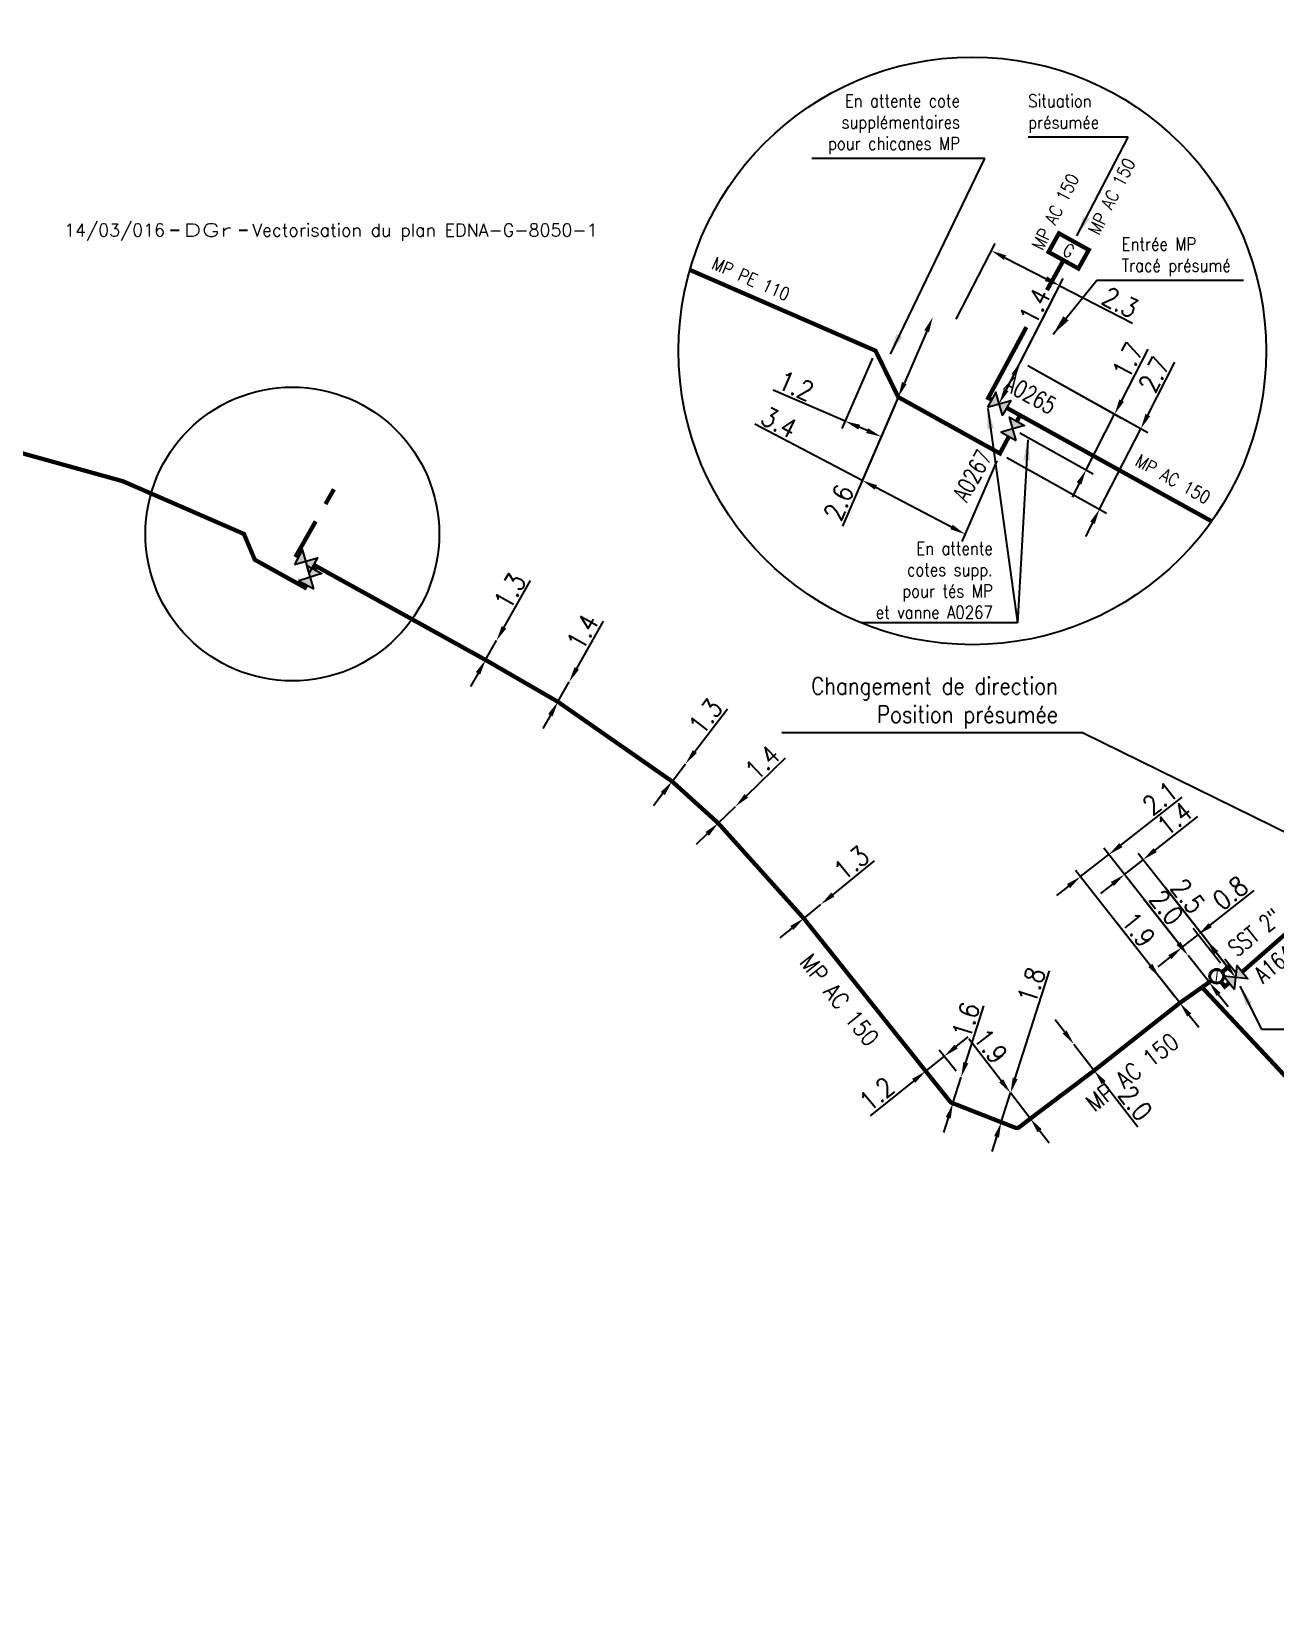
# Model space of a CAD drawing. Header units: millimetres. Extents: x 185000 to 186031, y 127990 to 129000.
# Drawn here: x 185508.8 to 185581.7, y 128147.2 to 128238.7 of the extents above; entities that cross this region are included whole.
import ezdxf
from ezdxf.enums import TextEntityAlignment as Align

# ---------------------------------------------------------------- set-up
doc = ezdxf.new("R2010")
doc.units = ezdxf.units.MM
doc.header["$PDMODE"] = 34
doc.layers.get('0').update_dxf_attribs({"linetype": 'CONTINUOUS'})
doc.layers.get('DEFPOINTS').update_dxf_attribs({"linetype": 'CONTINUOUS'})
for name, color, linetype in [('G_120', 4, 'CONTINUOUS'), ('G_300', 7, 'CONTINUOUS'), ('G_330', 7, 'CONTINUOUS'), ('G_340', 7, 'CONTINUOUS'), ('G_900', 7, 'CONTINUOUS')]:
    doc.layers.add(name, color=color, linetype=linetype)
doc.layers.add('G_910', color=7, linetype='CONTINUOUS', plot=False)
doc.styles.get("Standard").update_dxf_attribs({"font": 'romans.shx', "width": 0.85})
doc.linetypes.add('G_typB_AP', pattern='A,5,-0.3,["o",Standard,S=1.5,R=0,X=0,Y=-0.5],-1.65', length=6.95)
doc.linetypes.add('G_TYPB_PE', pattern='A,5,-0.3,["o",Standard,S=1.5,R=0,X=0,Y=-0.5],-1.65', length=6.95)
doc.dimstyles.get("Standard").update_dxf_attribs({"dimtxt": 1.5, "dimasz": 1.2, "dimexe": 0.625, "dimexo": 0.625, "dimgap": 0.25, "dimtad": 1, "dimdec": 1, "dimzin": 0, "dimdsep": 46, "dimtxsty": 'Standard', "dimcen": -0.5, "dimadec": 0, "dimazin": 0, "dimtfac": 1, "dimtdec": 1, "dimtmove": 0, "dimatfit": 3, "dimfxl": 0, "dimtolj": 1, "dimtzin": 0, "dimarcsym": 0})

# ---------------------------------------------------------------- blocks, each defined once
blk = doc.blocks.new('G_300_04')
at = {"linetype": 'Continuous'}
h = blk.add_hatch(color=0, dxfattribs=at)
h.paths.add_polyline_path([(-0.5, 0.5), (-0.5, -0.5), (0, 0)])
h.paths.add_polyline_path([(0.5, 0.5), (0, 0), (0.5, -0.5)])
at = {"color": 0, "linetype": 'Continuous', "flags": 128}
blk.add_lwpolyline([(-0.5, -0.5), (0.5, 0.5), (0.5, -0.5), (-0.5, 0.5)], close=True, dxfattribs=at)
at = {"color": 0, "linetype": 'Continuous', "width": 0.75}
blk.add_attdef('NUM', text='', height=1, dxfattribs=at).set_placement((0, 1.782), align=Align.MIDDLE_CENTER)
at = {"color": 0, "linetype": 'Continuous', "width": 0.75, "flags": 3}
for tag, p in [('DEF_LEG', (0, -5)), ('DEF_COUP', (0, -7.5)), ('DEF_TYPE', (0, -10))]:
    blk.add_attdef(tag, text='', height=1.2, dxfattribs=at).set_placement(p, align=Align.MIDDLE)
blk = doc.blocks.new('*D201')
at = {"layer": 'DEFPOINTS', "color": 0, "linetype": 'Continuous', "transparency": 16777216}
for p in [(185566.759, 128219.375), (185572.264, 128216.295), (185566.297, 128215.428)]:
    blk.add_point(p, dxfattribs=at)
at = {"layer": 'G_900', "color": 0, "linetype": 'Continuous', "lineweight": -2, "transparency": 16777216}
for p, q in [((185572.675, 128217.095), (185574.219, 128220.104)), ((185567.168, 128219.146), (185572.673, 128216.066)), ((185570.586, 128213.028), (185572.264, 128216.295)), ((185566.706, 128215.199), (185570.996, 128212.799)), ((185570.175, 128212.227), (185569.764, 128211.426))]:
    blk.add_line(p, q, dxfattribs=at)
at = {"layer": 'G_900', "color": 0, "linetype": 'Continuous', "transparency": 16777216}
for points in [[(185572.541, 128217.164), (185572.808, 128217.027), (185572.264, 128216.295)], [(185570.042, 128212.295), (185570.309, 128212.158), (185570.586, 128213.028)]]:
    blk.add_solid(points, dxfattribs=at)
at = {"layer": 'G_900', "color": 0, "linetype": 'Continuous', "transparency": 16777216, "insert": (185573.04, 128219.449), "char_height": 1.125, "attachment_point": 5, "rotation": 62.82502}
blk.add_mtext('\\A1;1.7', dxfattribs=at)
blk = doc.blocks.new('*D202')
at = {"layer": 'DEFPOINTS', "color": 0, "linetype": 'Continuous', "transparency": 16777216}
for p in [(185566.759, 128219.375), (185573.796, 128215.437), (185565.538, 128213.989)]:
    blk.add_point(p, dxfattribs=at)
at = {"layer": 'G_900', "color": 0, "linetype": 'Continuous', "lineweight": -2, "transparency": 16777216}
for p, q in [((185567.168, 128219.146), (185574.206, 128215.208)), ((185574.207, 128216.238), (185575.798, 128219.336)), ((185571.376, 128210.722), (185573.796, 128215.437)), ((185565.947, 128213.76), (185571.785, 128210.493)), ((185570.965, 128209.922), (185570.554, 128209.121))]:
    blk.add_line(p, q, dxfattribs=at)
at = {"layer": 'G_900', "color": 0, "linetype": 'Continuous', "transparency": 16777216}
for points in [[(185574.074, 128216.306), (185574.341, 128216.169), (185573.796, 128215.437)], [(185570.831, 128209.99), (185571.098, 128209.853), (185571.376, 128210.722)]]:
    blk.add_solid(points, dxfattribs=at)
at = {"layer": 'G_900', "color": 0, "linetype": 'Continuous', "transparency": 16777216, "insert": (185574.587, 128218.621), "char_height": 1.125, "attachment_point": 5, "rotation": 62.82502}
blk.add_mtext('\\A1;2.7', dxfattribs=at)
blk = doc.blocks.new('*D203')
at = {"layer": 'DEFPOINTS', "color": 0, "linetype": 'Continuous', "transparency": 16777216}
for p in [(185559.578, 128217.291), (185565.538, 128213.989), (185563.494, 128209.259)]:
    blk.add_point(p, dxfattribs=at)
at = {"layer": 'G_900', "color": 0, "linetype": 'Continuous', "lineweight": -2, "transparency": 16777216}
for p, q in [((185559.391, 128216.86), (185557.282, 128211.978)), ((185557.468, 128212.41), (185551.166, 128215.705)), ((185565.352, 128213.557), (185563.308, 128208.828)), ((185562.697, 128209.676), (185558.266, 128211.993))]:
    blk.add_line(p, q, dxfattribs=at)
at = {"layer": 'G_900', "color": 0, "linetype": 'Continuous', "transparency": 16777216}
for points in [[(185558.335, 128212.126), (185558.196, 128211.86), (185557.468, 128212.41)], [(185562.766, 128209.809), (185562.627, 128209.543), (185563.494, 128209.259)]]:
    blk.add_solid(points, dxfattribs=at)
at = {"layer": 'G_900', "color": 0, "linetype": 'Continuous', "transparency": 16777216, "insert": (185552.587, 128215.808), "char_height": 1.125, "attachment_point": 5, "rotation": 332.39818}
blk.add_mtext('\\A1;3.4', dxfattribs=at)
blk = doc.blocks.new('*D204')
at = {"layer": 'DEFPOINTS', "color": 0, "linetype": 'Continuous', "transparency": 16777216}
for p in [(185561.601, 128221.973), (185561.601, 128221.973), (185559.578, 128217.291)]:
    blk.add_point(p, dxfattribs=at)
at = {"layer": 'G_900', "color": 0, "linetype": 'Continuous', "lineweight": -2, "transparency": 16777216}
for p, q in [((185561.244, 128221.147), (185559.935, 128218.118)), ((185559.578, 128217.291), (185556.306, 128209.721))]:
    blk.add_line(p, q, dxfattribs=at)
at = {"layer": 'G_900', "color": 0, "linetype": 'Continuous', "transparency": 16777216}
for points in [[(185561.106, 128221.206), (185561.381, 128221.087), (185561.601, 128221.973)], [(185559.797, 128218.177), (185560.072, 128218.058), (185559.578, 128217.291)]]:
    blk.add_solid(points, dxfattribs=at)
at = {"layer": 'G_900', "color": 0, "linetype": 'Continuous', "transparency": 16777216, "insert": (185556.09, 128211.11), "char_height": 1.125, "attachment_point": 5, "rotation": 66.62979}
blk.add_mtext('\\A1;2.6', dxfattribs=at)
blk = doc.blocks.new('*D205')
at = {"layer": 'DEFPOINTS', "color": 0, "linetype": 'Continuous', "transparency": 16777216}
for p in [(185558.246, 128220.009), (185559.578, 128217.291), (185558.575, 128214.972)]:
    blk.add_point(p, dxfattribs=at)
at = {"layer": 'G_900', "color": 0, "linetype": 'Continuous', "lineweight": -2, "transparency": 16777216}
for p, q in [((185558.061, 128219.579), (185556.278, 128215.454)), ((185556.464, 128215.884), (185552.253, 128217.704)), ((185559.392, 128216.861), (185558.389, 128214.542)), ((185557.749, 128215.329), (185557.29, 128215.527))]:
    blk.add_line(p, q, dxfattribs=at)
at = {"layer": 'G_900', "color": 0, "linetype": 'Continuous', "transparency": 16777216}
for points in [[(185557.35, 128215.665), (185557.231, 128215.39), (185556.464, 128215.884)], [(185557.809, 128215.467), (185557.69, 128215.191), (185558.575, 128214.972)]]:
    blk.add_solid(points, dxfattribs=at)
at = {"layer": 'G_900', "color": 0, "linetype": 'Continuous', "transparency": 16777216, "insert": (185553.579, 128217.948), "char_height": 1.125, "attachment_point": 5, "rotation": 336.62979}
blk.add_mtext('\\A1;1.2', dxfattribs=at)
blk = doc.blocks.new('*D206')
at = {"layer": 'DEFPOINTS', "color": 0, "linetype": 'Continuous', "transparency": 16777216}
for p in [(185565.038, 128225.875), (185562.766, 128221.451), (185565.491, 128216.905)]:
    blk.add_point(p, dxfattribs=at)
at = {"layer": 'G_900', "color": 0, "linetype": 'Continuous', "lineweight": -2, "transparency": 16777216}
for p, q in [((185562.981, 128221.868), (185565.252, 128226.292)), ((185565.838, 128225.464), (185568.24, 128224.231)), ((185565.705, 128217.322), (185569.255, 128224.237)), ((185569.041, 128223.82), (185573.31, 128221.628))]:
    blk.add_line(p, q, dxfattribs=at)
at = {"layer": 'G_900', "color": 0, "linetype": 'Continuous', "transparency": 16777216}
for points in [[(185565.907, 128225.597), (185565.77, 128225.331), (185565.038, 128225.875)], [(185568.309, 128224.364), (185568.172, 128224.097), (185569.041, 128223.82)]]:
    blk.add_solid(points, dxfattribs=at)
at = {"layer": 'G_900', "color": 0, "linetype": 'Continuous', "transparency": 16777216, "insert": (185572.595, 128222.838), "char_height": 1.125, "attachment_point": 5, "rotation": 332.82502}
blk.add_mtext('\\A1;2.3', dxfattribs=at)
blk = doc.blocks.new('*D207')
at = {"layer": 'DEFPOINTS', "color": 0, "linetype": 'Continuous', "transparency": 16777216}
for p in [(185566.759, 128219.375), (185566.759, 128219.375), (185565.491, 128216.905)]:
    blk.add_point(p, dxfattribs=at)
at = {"layer": 'G_900', "color": 0, "linetype": 'Continuous', "lineweight": -2, "transparency": 16777216}
for p, q in [((185566.759, 128219.375), (185568.775, 128223.301)), ((185565.902, 128217.706), (185566.348, 128218.574))]:
    blk.add_line(p, q, dxfattribs=at)
at = {"layer": 'G_900', "color": 0, "linetype": 'Continuous', "transparency": 16777216}
for points in [[(185566.214, 128218.643), (185566.481, 128218.506), (185566.759, 128219.375)], [(185565.769, 128217.774), (185566.035, 128217.637), (185565.491, 128216.905)]]:
    blk.add_solid(points, dxfattribs=at)
at = {"layer": 'G_900', "color": 0, "linetype": 'Continuous', "transparency": 16777216, "insert": (185567.585, 128222.626), "char_height": 1.125, "attachment_point": 5, "rotation": 62.82502}
blk.add_mtext('\\A1;1.4', dxfattribs=at)
blk = doc.blocks.new('*D425')
at = {"layer": 'DEFPOINTS', "color": 0, "linetype": 'Continuous', "transparency": 16777216}
for p in [(185555.045, 128187.559), (185555.045, 128187.559), (185554.036, 128186.739)]:
    blk.add_point(p, dxfattribs=at)
at = {"layer": 'G_120', "color": 0, "linetype": 'Continuous', "lineweight": -2, "transparency": 16777216}
for p, q in [((185555.743, 128188.127), (185558.181, 128190.109)), ((185554.036, 128186.739), (185555.045, 128187.559)), ((185553.338, 128186.171), (185552.639, 128185.604))]:
    blk.add_line(p, q, dxfattribs=at)
at = {"layer": 'G_120', "color": 0, "linetype": 'Continuous', "transparency": 16777216}
for points in [[(185555.648, 128188.244), (185555.838, 128188.011), (185555.045, 128187.559)], [(185553.243, 128186.288), (185553.432, 128186.055), (185554.036, 128186.739)]]:
    blk.add_solid(points, dxfattribs=at)
at = {"layer": 'G_120', "color": 0, "linetype": 'Continuous', "transparency": 16777216, "insert": (185556.838, 128189.984), "char_height": 1.125, "attachment_point": 5, "rotation": 39.1131}
blk.add_mtext('\\A1;1.3', dxfattribs=at)
blk = doc.blocks.new('*D426')
at = {"layer": 'DEFPOINTS', "color": 0, "linetype": 'Continuous', "transparency": 16777216}
for p in [(185550.028, 128193.293), (185550.028, 128193.293), (185549.025, 128192.316)]:
    blk.add_point(p, dxfattribs=at)
at = {"layer": 'G_120', "color": 0, "linetype": 'Continuous', "lineweight": -2, "transparency": 16777216}
for p, q in [((185550.673, 128193.92), (185552.958, 128196.143)), ((185549.025, 128192.316), (185550.028, 128193.293)), ((185548.38, 128191.689), (185547.735, 128191.061))]:
    blk.add_line(p, q, dxfattribs=at)
at = {"layer": 'G_120', "color": 0, "linetype": 'Continuous', "transparency": 16777216}
for points in [[(185550.569, 128194.028), (185550.778, 128193.813), (185550.028, 128193.293)], [(185548.275, 128191.796), (185548.484, 128191.581), (185549.025, 128192.316)]]:
    blk.add_solid(points, dxfattribs=at)
at = {"layer": 'G_120', "color": 0, "linetype": 'Continuous', "transparency": 16777216, "insert": (185551.615, 128195.883), "char_height": 1.125, "attachment_point": 5, "rotation": 44.21708}
blk.add_mtext('\\A1;1.4', dxfattribs=at)
blk = doc.blocks.new('*D427')
at = {"layer": 'DEFPOINTS', "color": 0, "linetype": 'Continuous', "transparency": 16777216}
for p in [(185547.108, 128195.799), (185547.108, 128195.799), (185546.32, 128194.766)]:
    blk.add_point(p, dxfattribs=at)
at = {"layer": 'G_120', "color": 0, "linetype": 'Continuous', "lineweight": -2, "transparency": 16777216}
for p, q in [((185547.654, 128196.515), (185549.561, 128199.012)), ((185546.32, 128194.766), (185547.108, 128195.799)), ((185545.773, 128194.051), (185545.227, 128193.335))]:
    blk.add_line(p, q, dxfattribs=at)
at = {"layer": 'G_120', "color": 0, "linetype": 'Continuous', "transparency": 16777216}
for points in [[(185547.535, 128196.606), (185547.774, 128196.424), (185547.108, 128195.799)], [(185545.654, 128194.142), (185545.893, 128193.959), (185546.32, 128194.766)]]:
    blk.add_solid(points, dxfattribs=at)
at = {"layer": 'G_120', "color": 0, "linetype": 'Continuous', "transparency": 16777216, "insert": (185548.284, 128198.576), "char_height": 1.125, "attachment_point": 5, "rotation": 52.64757}
blk.add_mtext('\\A1;1.3', dxfattribs=at)
blk = doc.blocks.new('*D428')
at = {"layer": 'DEFPOINTS', "color": 0, "linetype": 'Continuous', "transparency": 16777216}
for p in [(185540.289, 128200.607), (185540.289, 128200.607), (185539.626, 128199.431)]:
    blk.add_point(p, dxfattribs=at)
at = {"layer": 'G_120', "color": 0, "linetype": 'Continuous', "lineweight": -2, "transparency": 16777216}
for p, q in [((185540.731, 128201.391), (185542.296, 128204.167)), ((185539.626, 128199.431), (185540.289, 128200.607)), ((185539.184, 128198.647), (185538.742, 128197.863))]:
    blk.add_line(p, q, dxfattribs=at)
at = {"layer": 'G_120', "color": 0, "linetype": 'Continuous', "transparency": 16777216}
for points in [[(185540.6, 128201.464), (185540.862, 128201.317), (185540.289, 128200.607)], [(185539.054, 128198.72), (185539.315, 128198.573), (185539.626, 128199.431)]]:
    blk.add_solid(points, dxfattribs=at)
at = {"layer": 'G_120', "color": 0, "linetype": 'Continuous', "transparency": 16777216, "insert": (185541.081, 128203.539), "char_height": 1.125, "attachment_point": 5, "rotation": 60.59043}
blk.add_mtext('\\A1;1.4', dxfattribs=at)
blk = doc.blocks.new('*D429')
at = {"layer": 'DEFPOINTS', "color": 0, "linetype": 'Continuous', "transparency": 16777216}
for p in [(185536.025, 128203.017), (185536.025, 128203.017), (185535.385, 128201.885)]:
    blk.add_point(p, dxfattribs=at)
at = {"layer": 'G_120', "color": 0, "linetype": 'Continuous', "lineweight": -2, "transparency": 16777216}
for p, q in [((185536.468, 128203.8), (185538.016, 128206.535)), ((185535.385, 128201.885), (185536.025, 128203.017)), ((185534.942, 128201.102), (185534.499, 128200.319))]:
    blk.add_line(p, q, dxfattribs=at)
at = {"layer": 'G_120', "color": 0, "linetype": 'Continuous', "transparency": 16777216}
for points in [[(185536.338, 128203.874), (185536.599, 128203.726), (185536.025, 128203.017)], [(185534.811, 128201.176), (185535.072, 128201.028), (185535.385, 128201.885)]]:
    blk.add_solid(points, dxfattribs=at)
at = {"layer": 'G_120', "color": 0, "linetype": 'Continuous', "transparency": 16777216, "insert": (185536.811, 128205.928), "char_height": 1.125, "attachment_point": 5, "rotation": 60.49776}
blk.add_mtext('\\A1;1.3', dxfattribs=at)
blk = doc.blocks.new('*D430')
at = {"layer": 'DEFPOINTS', "color": 0, "linetype": 'Continuous', "transparency": 16777216}
for p in [(185562.273, 128178.657), (185563.266, 128177.425), (185562.176, 128176.547)]:
    blk.add_point(p, dxfattribs=at)
at = {"layer": 'G_120', "color": 0, "linetype": 'Continuous', "lineweight": -2, "transparency": 16777216}
for p, q in [((185562.974, 128179.222), (185563.675, 128179.787)), ((185562.273, 128178.657), (185561.183, 128177.779)), ((185562.972, 128177.79), (185561.979, 128179.022)), ((185561.882, 128176.912), (185560.889, 128178.144)), ((185560.482, 128177.214), (185557.926, 128175.155))]:
    blk.add_line(p, q, dxfattribs=at)
at = {"layer": 'G_120', "color": 0, "linetype": 'Continuous', "transparency": 16777216}
for points in [[(185562.88, 128179.339), (185563.068, 128179.105), (185562.273, 128178.657)], [(185560.388, 128177.331), (185560.576, 128177.098), (185561.183, 128177.779)]]:
    blk.add_solid(points, dxfattribs=at)
at = {"layer": 'G_120', "color": 0, "linetype": 'Continuous', "transparency": 16777216, "insert": (185558.329, 128176.442), "char_height": 1.125, "attachment_point": 5, "rotation": 38.86083}
blk.add_mtext('\\A1;1.2', dxfattribs=at)
blk = doc.blocks.new('*D431')
at = {"layer": 'DEFPOINTS', "color": 0, "linetype": 'Continuous', "transparency": 16777216}
for p in [(185563.266, 128177.425), (185563.266, 128177.425), (185562.781, 128175.901)]:
    blk.add_point(p, dxfattribs=at)
at = {"layer": 'G_120', "color": 0, "linetype": 'Continuous', "lineweight": -2, "transparency": 16777216}
for p, q in [((185563.539, 128178.283), (185564.596, 128181.605)), ((185562.781, 128175.901), (185563.266, 128177.425)), ((185562.508, 128175.043), (185562.235, 128174.186))]:
    blk.add_line(p, q, dxfattribs=at)
at = {"layer": 'G_120', "color": 0, "linetype": 'Continuous', "transparency": 16777216}
for points in [[(185563.396, 128178.329), (185563.682, 128178.238), (185563.266, 128177.425)], [(185562.365, 128175.089), (185562.651, 128174.998), (185562.781, 128175.901)]]:
    blk.add_solid(points, dxfattribs=at)
at = {"layer": 'G_120', "color": 0, "linetype": 'Continuous', "transparency": 16777216, "insert": (185563.541, 128180.764), "char_height": 1.125, "attachment_point": 5, "rotation": 72.34946}
blk.add_mtext('\\A1;1.6', dxfattribs=at)
blk = doc.blocks.new('*D432')
at = {"layer": 'DEFPOINTS', "color": 0, "linetype": 'Continuous', "transparency": 16777216}
for p in [(185566.161, 128176.504), (185566.161, 128176.504), (185565.615, 128174.789)]:
    blk.add_point(p, dxfattribs=at)
at = {"layer": 'G_120', "color": 0, "linetype": 'Continuous', "lineweight": -2, "transparency": 16777216}
for p, q in [((185566.434, 128177.362), (185568.438, 128183.66)), ((185565.615, 128174.789), (185566.161, 128176.504)), ((185565.342, 128173.931), (185565.069, 128173.074))]:
    blk.add_line(p, q, dxfattribs=at)
at = {"layer": 'G_120', "color": 0, "linetype": 'Continuous', "transparency": 16777216}
for points in [[(185566.291, 128177.407), (185566.577, 128177.316), (185566.161, 128176.504)], [(185565.199, 128173.977), (185565.485, 128173.886), (185565.615, 128174.789)]]:
    blk.add_solid(points, dxfattribs=at)
at = {"layer": 'G_120', "color": 0, "linetype": 'Continuous', "transparency": 16777216, "insert": (185567.383, 128182.819), "char_height": 1.125, "attachment_point": 5, "rotation": 72.34946}
blk.add_mtext('\\A1;1.8', dxfattribs=at)
blk = doc.blocks.new('*D433')
at = {"layer": 'DEFPOINTS', "color": 0, "linetype": 'Continuous', "transparency": 16777216}
for p in [(185566.161, 128176.504), (185566.161, 128176.504), (185567.32, 128174.999)]:
    blk.add_point(p, dxfattribs=at)
at = {"layer": 'G_120', "color": 0, "linetype": 'Continuous', "lineweight": -2, "transparency": 16777216}
for p, q in [((185565.611, 128177.217), (185563.722, 128179.67)), ((185567.32, 128174.999), (185566.161, 128176.504)), ((185567.869, 128174.286), (185568.419, 128173.573))]:
    blk.add_line(p, q, dxfattribs=at)
at = {"layer": 'G_120', "color": 0, "linetype": 'Continuous', "transparency": 16777216}
for points in [[(185565.73, 128177.309), (185565.493, 128177.126), (185566.161, 128176.504)], [(185567.988, 128174.378), (185567.751, 128174.195), (185567.32, 128174.999)]]:
    blk.add_solid(points, dxfattribs=at)
at = {"layer": 'G_120', "color": 0, "linetype": 'Continuous', "transparency": 16777216, "insert": (185564.986, 128179.258), "char_height": 1.125, "attachment_point": 5, "rotation": 307.60945}
blk.add_mtext('\\A1;1.9', dxfattribs=at)
blk = doc.blocks.new('G_330_16')
at = {"linetype": 'Continuous'}
h = blk.add_hatch(color=0, dxfattribs=at)
h.paths.add_polyline_path([(-0.438, 0, 1), (0.438, 0, 1)])
h.paths.add_polyline_path([(0.375, 0, 1), (-0.375, 0, 1)], flags=16)
at = {"color": 0, "linetype": 'Continuous', "const_width": 0.0625, "flags": 128}
blk.add_lwpolyline([(0.297, -0.297), (-0.297, 0.297)], dxfattribs=at)
at = {"color": 0, "linetype": 'Continuous'}
for radius in [0.438, 0.375]:
    blk.add_circle((0, 0), radius, dxfattribs=at)
at = {"color": 0, "linetype": 'Continuous', "width": 0.75}
blk.add_attdef('TPS', text='', height=1, dxfattribs=at).set_placement((0, 2.434), align=Align.MIDDLE)
at = {"color": 0, "linetype": 'Continuous', "width": 0.75, "flags": 3}
for tag, p in [('DEF_LEG', (0, -5)), ('DEF_COUP', (0, -7.5)), ('DEF_TYPE', (0, -10))]:
    blk.add_attdef(tag, text='', height=1.2, dxfattribs=at).set_placement(p, align=Align.MIDDLE)
blk = doc.blocks.new('G_340_07')
at = {"color": 0, "linetype": 'Continuous', "const_width": 0.25, "flags": 128}
blk.add_lwpolyline([(0, 0), (0.35, 0)], dxfattribs=at)
at = {"color": 0, "linetype": 'Continuous', "flags": 128}
blk.add_lwpolyline([(0.35, -0.5), (0.35, 0.5)], dxfattribs=at)
at = {"color": 0, "linetype": 'Continuous', "width": 0.75, "flags": 3}
for tag, p in [('DEF_LEG', (0, -5)), ('DEF_COUP', (0, -7.5)), ('DEF_TYPE', (0, -10))]:
    blk.add_attdef(tag, text='', height=1.2, dxfattribs=at).set_placement(p, align=Align.MIDDLE)
blk = doc.blocks.new('*D435')
at = {"layer": 'DEFPOINTS', "color": 0, "linetype": 'Continuous', "transparency": 16777216}
for p in [(185571.92, 128190.475), (185576.565, 128184.563), (185576.082, 128181.778)]:
    blk.add_point(p, dxfattribs=at)
at = {"layer": 'G_120', "color": 0, "linetype": 'Continuous', "lineweight": -2, "transparency": 16777216}
for p, q in [((185572.63, 128191.029), (185576.226, 128193.833)), ((185576.275, 128184.932), (185571.631, 128190.844)), ((185570.264, 128189.184), (185571.92, 128190.475)), ((185575.793, 128182.146), (185569.975, 128189.553)), ((185569.555, 128188.631), (185568.845, 128188.077))]:
    blk.add_line(p, q, dxfattribs=at)
at = {"layer": 'G_120', "color": 0, "linetype": 'Continuous', "transparency": 16777216}
for points in [[(185572.538, 128191.147), (185572.722, 128190.911), (185571.92, 128190.475)], [(185569.463, 128188.749), (185569.647, 128188.512), (185570.264, 128189.184)]]:
    blk.add_solid(points, dxfattribs=at)
at = {"layer": 'G_120', "color": 0, "linetype": 'Continuous', "transparency": 16777216, "insert": (185574.934, 128193.777), "char_height": 1.125, "attachment_point": 5, "rotation": 37.948}
blk.add_mtext('\\A1;2.1', dxfattribs=at)
blk = doc.blocks.new('*D436')
at = {"layer": 'DEFPOINTS', "color": 0, "linetype": 'Continuous', "transparency": 16777216}
for p in [(185574.909, 128183.272), (185574.909, 128183.272), (185576.082, 128181.778)]:
    blk.add_point(p, dxfattribs=at)
at = {"layer": 'G_120', "color": 0, "linetype": 'Continuous', "lineweight": -2, "transparency": 16777216}
for p, q in [((185574.353, 128183.98), (185572.385, 128186.484)), ((185576.082, 128181.778), (185574.909, 128183.272)), ((185576.638, 128181.07), (185577.194, 128180.362))]:
    blk.add_line(p, q, dxfattribs=at)
at = {"layer": 'G_120', "color": 0, "linetype": 'Continuous', "transparency": 16777216}
for points in [[(185574.471, 128184.072), (185574.235, 128183.887), (185574.909, 128183.272)], [(185576.756, 128181.163), (185576.52, 128180.977), (185576.082, 128181.778)]]:
    blk.add_solid(points, dxfattribs=at)
at = {"layer": 'G_120', "color": 0, "linetype": 'Continuous', "transparency": 16777216, "insert": (185573.653, 128186.084), "char_height": 1.125, "attachment_point": 5, "rotation": 308.1502}
blk.add_mtext('\\A1;1.9', dxfattribs=at)
blk = doc.blocks.new('*D437')
at = {"layer": 'DEFPOINTS', "color": 0, "linetype": 'Continuous', "transparency": 16777216}
for p in [(185576.565, 128184.563), (185576.565, 128184.563), (185577.8, 128182.99)]:
    blk.add_point(p, dxfattribs=at)
at = {"layer": 'G_120', "color": 0, "linetype": 'Continuous', "lineweight": -2, "transparency": 16777216}
for p, q in [((185576.009, 128185.271), (185573.98, 128187.853)), ((185577.8, 128182.99), (185576.565, 128184.563)), ((185578.356, 128182.283), (185578.912, 128181.575))]:
    blk.add_line(p, q, dxfattribs=at)
at = {"layer": 'G_120', "color": 0, "linetype": 'Continuous', "transparency": 16777216}
for points in [[(185576.127, 128185.364), (185575.891, 128185.178), (185576.565, 128184.563)], [(185578.474, 128182.375), (185578.238, 128182.19), (185577.8, 128182.99)]]:
    blk.add_solid(points, dxfattribs=at)
at = {"layer": 'G_120', "color": 0, "linetype": 'Continuous', "transparency": 16777216, "insert": (185575.305, 128187.381), "char_height": 1.125, "attachment_point": 5, "rotation": 308.1502}
blk.add_mtext('\\A1;2.0', dxfattribs=at)
blk = doc.blocks.new('*D438')
at = {"layer": 'DEFPOINTS', "color": 0, "linetype": 'Continuous', "transparency": 16777216}
for p in [(185576.203, 128185.023), (185576.565, 128184.563), (185578.755, 128183.746)]:
    blk.add_point(p, dxfattribs=at)
at = {"layer": 'G_340', "color": 0, "linetype": 'Continuous', "lineweight": -2, "transparency": 16777216}
for p, q in [((185577.864, 128186.337), (185580.435, 128188.372)), ((185578.466, 128184.115), (185576.869, 128186.148)), ((185576.275, 128184.932), (185575.914, 128185.392)), ((185576.203, 128185.023), (185577.158, 128185.779)), ((185575.498, 128184.465), (185574.792, 128183.906))]:
    blk.add_line(p, q, dxfattribs=at)
at = {"layer": 'G_340', "color": 0, "linetype": 'Continuous', "transparency": 16777216}
for points in [[(185577.771, 128186.455), (185577.957, 128186.22), (185577.158, 128185.779)], [(185575.404, 128184.582), (185575.591, 128184.347), (185576.203, 128185.023)]]:
    blk.add_solid(points, dxfattribs=at)
at = {"layer": 'G_340', "color": 0, "linetype": 'Continuous', "transparency": 16777216, "insert": (185579.037, 128188.222), "char_height": 1.125, "attachment_point": 5, "rotation": 38.35239}
blk.add_mtext('\\A1;0.8', dxfattribs=at)
blk = doc.blocks.new('*D439')
at = {"layer": 'DEFPOINTS', "color": 0, "linetype": 'Continuous', "transparency": 16777216}
for p in [(185572.836, 128189.309), (185576.565, 128184.563), (185579.361, 128183.269)]:
    blk.add_point(p, dxfattribs=at)
at = {"layer": 'G_300', "color": 0, "linetype": 'Continuous', "lineweight": -2, "transparency": 16777216}
for p, q in [((185574.64, 128190.736), (185577.14, 128192.714)), ((185579.072, 128183.638), (185573.645, 128190.547)), ((185576.275, 128184.932), (185572.547, 128189.678)), ((185572.836, 128189.309), (185573.934, 128190.178)), ((185572.131, 128188.751), (185571.425, 128188.192))]:
    blk.add_line(p, q, dxfattribs=at)
at = {"layer": 'G_300', "color": 0, "linetype": 'Continuous', "transparency": 16777216}
for points in [[(185574.547, 128190.854), (185574.733, 128190.619), (185573.934, 128190.178)], [(185572.038, 128188.868), (185572.224, 128188.633), (185572.836, 128189.309)]]:
    blk.add_solid(points, dxfattribs=at)
at = {"layer": 'G_300', "color": 0, "linetype": 'Continuous', "transparency": 16777216, "insert": (185575.778, 128192.593), "char_height": 1.125, "attachment_point": 5, "rotation": 38.35239}
blk.add_mtext('\\A1;1.4', dxfattribs=at)
blk = doc.blocks.new('*D440')
at = {"layer": 'DEFPOINTS', "color": 0, "linetype": 'Continuous', "transparency": 16777216}
for p in [(185577.663, 128185.432), (185577.663, 128185.432), (185579.361, 128183.269)]:
    blk.add_point(p, dxfattribs=at)
at = {"layer": 'G_300', "color": 0, "linetype": 'Continuous', "lineweight": -2, "transparency": 16777216}
for p, q in [((185577.663, 128185.432), (185575.236, 128188.521)), ((185578.805, 128183.977), (185578.218, 128184.724))]:
    blk.add_line(p, q, dxfattribs=at)
at = {"layer": 'G_300', "color": 0, "linetype": 'Continuous', "transparency": 16777216}
for points in [[(185578.336, 128184.817), (185578.1, 128184.632), (185577.663, 128185.432)], [(185578.923, 128184.07), (185578.687, 128183.884), (185579.361, 128183.269)]]:
    blk.add_solid(points, dxfattribs=at)
at = {"layer": 'G_300', "color": 0, "linetype": 'Continuous', "transparency": 16777216, "insert": (185576.56, 128188.049), "char_height": 1.125, "attachment_point": 5, "rotation": 308.1502}
blk.add_mtext('\\A1;2.5', dxfattribs=at)
blk = doc.blocks.new('*D449')
at = {"layer": 'DEFPOINTS', "color": 0, "linetype": 'Continuous', "transparency": 16777216}
for p in [(185569.875, 128179.366), (185569.875, 128179.366), (185571.065, 128177.821)]:
    blk.add_point(p, dxfattribs=at)
at = {"layer": 'G_120', "color": 0, "linetype": 'Continuous', "lineweight": -2, "transparency": 16777216}
for p, q in [((185569.326, 128180.079), (185568.776, 128180.792)), ((185569.875, 128179.366), (185571.065, 128177.821)), ((185571.614, 128177.108), (185573.615, 128174.511))]:
    blk.add_line(p, q, dxfattribs=at)
at = {"layer": 'G_120', "color": 0, "linetype": 'Continuous', "transparency": 16777216}
for points in [[(185569.445, 128180.17), (185569.207, 128179.987), (185569.875, 128179.366)], [(185571.733, 128177.199), (185571.495, 128177.016), (185571.065, 128177.821)]]:
    blk.add_solid(points, dxfattribs=at)
at = {"layer": 'G_120', "color": 0, "linetype": 'Continuous', "transparency": 16777216, "insert": (185573.483, 128175.911), "char_height": 1.125, "attachment_point": 5, "rotation": 307.60945}
blk.add_mtext('\\A1;2.0', dxfattribs=at)
blk = doc.blocks.new('GIS_MODF')
at = {"color": 0, "linetype": 'Continuous', "flags": 128}
for points in [[(-2.257, -0.012), (-1.757, -0.012)], [(1.758, -0.012), (2.258, -0.012)]]:
    blk.add_lwpolyline(points, dxfattribs=at)
at = {"color": 0, "linetype": 'Continuous'}
blk.add_attdef('DATE', text='', height=0.75, dxfattribs=at).set_placement((-2.583, -0.387), align=Align.RIGHT)
at = {"color": 0, "linetype": 'Continuous', "width": 3.590909}
blk.add_attdef('USER', text='', height=0.75, dxfattribs=at).set_placement((-1.516, -0.387), (1.306, -0.387), align=Align.FIT)
at = {"color": 0, "linetype": 'Continuous'}
blk.add_attdef('DESC', (2.528, -0.387), '', height=0.75, dxfattribs=at)

msp = doc.modelspace()

# ---------------------------------------------------------------- linework, layer by layer
at = {"layer": 'G_120', "linetype": 'G_TYPB_PE', "ltscale": 0.5, "const_width": 0.25}
for points in [[(185579.736, 128183.598), (185585.125, 128188.313), (185586.613, 128190.019), (185590.279, 128195.518), (185594.886, 128201.698), (185595.57, 128205.157), (185595.981, 128207.237), (185595.36, 128211.445), (185593.424, 128225.394), (185589.583, 128244.541), (185589.503, 128251.852), (185589.738, 128258.593), (185589.924, 128263.906), (185590.364, 128266.841), (185591.121, 128269.912), (185591.185, 128270.17)], [(185415.876, 128253.618), (185431.645, 128242.27), (185433.008, 128241.254), (185435.665, 128239.404), (185447.043, 128232.989), (185447.043, 128232.989), (185447.043, 128232.989), (185450.418, 128230.922), (185457.556, 128228.443), (185463.573, 128226.749), (185467.542, 128225.511), (185480.092, 128222.12), (185494.206, 128217.898), (185514.128, 128212.358), (185515.779, 128211.639), (185521.22, 128209.27), (185521.22, 128209.27), (185521.858, 128207.756), (185524.796, 128206.128), (185524.884, 128206.295)]]:
    msp.add_lwpolyline(points, dxfattribs=at)
at = {"layer": 'G_120', "linetype": 'G_typB_AP', "ltscale": 0.5, "const_width": 0.25, "flags": 128}
for points in [[(185526.001, 128211.021), (185526.495, 128211.89)], [(185524.432, 128207.945), (185524.297, 128208.02), (185525.426, 128210.009)], [(185525.35, 128207.179), (185525.455, 128207.379)], [(185578.59, 128183.615), (185578.755, 128183.746)], [(185578.517, 128183), (185578.719, 128182.743), (185578.975, 128182.953)]]:
    msp.add_lwpolyline(points, dxfattribs=at)
msp.add_lwpolyline([(185577.904, 128183.073), (185577.8, 128182.99), (185577.8, 128182.99), (185577.385, 128182.698), (185576.082, 128181.778), (185571.065, 128177.821), (185567.32, 128174.999), (185566.678, 128174.503, -0.263948), (185566.434, 128174.468), (185565.615, 128174.789), (185562.781, 128175.901), (185562.689, 128175.937, -0.131527), (185562.626, 128175.983), (185562.176, 128176.547), (185562.176, 128176.547), (185554.036, 128186.739), (185549.025, 128192.316), (185549.025, 128192.316), (185546.32, 128194.766), (185546.32, 128194.766), (185539.626, 128199.431), (185539.626, 128199.431), (185535.385, 128201.885), (185535.385, 128201.885), (185531.071, 128204.272), (185525.455, 128207.379), (185525.307, 128207.461)], format="xyb", dxfattribs=at)
at = {"layer": 'G_120', "linetype": 'G_typB_AP', "ltscale": 0.5, "const_width": 0.25}
msp.add_lwpolyline([(185577.385, 128182.698), (185588.925, 128170.377), (185588.925, 128170.377), (185588.925, 128170.377), (185589.323, 128169.844), (185595.305, 128161.85), (185595.575, 128161.489), (185596.117, 128161.277), (185596.85, 128160.326), (185597.582, 128159.376), (185597.649, 128158.797), (185598.495, 128157.789), (185606.005, 128148.838), (185615.12, 128126.639), (185615.12, 128126.639), (185624.339, 128104.481), (185626.391, 128100.318), (185628.96, 128094.894), (185630.826, 128093.301), (185630.826, 128093.301), (185641.217, 128087.367), (185641.217, 128087.367), (185642.129, 128086.846)], dxfattribs=at)
at = {"layer": 'G_900', "color": 0, "linetype": 'Continuous', "const_width": 0.25, "flags": 128}
msp.add_lwpolyline([(185570.745, 128225.919), (185570.139, 128224.826), (185568.39, 128225.795), (185568.996, 128226.889)], close=True, dxfattribs=at)
at = {"layer": 'G_900', "color": 4, "linetype": 'Continuous', "ltscale": 0.5, "const_width": 0.25, "flags": 128}
for points in [[(185568.295, 128223.561), (185569.265, 128225.311)], [(185565.047, 128217.141), (185564.855, 128217.242), (185567.093, 128221.393)], [(185577.95, 128210.012), (185566.718, 128216.226), (185565.928, 128216.663)], [(185566.718, 128216.226), (185566.529, 128215.868)]]:
    msp.add_lwpolyline(points, dxfattribs=at)
at = {"layer": 'G_900', "color": 4, "linetype": 'Continuous', "ltscale": 0.5, "flags": 128}
msp.add_lwpolyline([(185566.062, 128214.983, 0.25, 0.25, 0), (185565.538, 128213.989, 0.25, 0.25, 0), (185565.538, 128213.989, 0.25, 0.25, 0), (185559.578, 128217.291, 0.25, 0.25, 0), (185559.578, 128217.291, 0.25, 0.25, 0), (185558.246, 128220.009, 0.25, 0.25, 0), (185558.246, 128220.009, 0.25, 0.25, 0), (185547.365, 128224.746, 0, 0, 0)], format="xyseb", dxfattribs=at)
at = {"layer": 'G_900', "linetype": 'Continuous'}
for centre, radius in [((185563.921, 128220.001), 17.222), ((185524.057, 128209.266), 8.611)]:
    msp.add_circle(centre, radius, dxfattribs=at)

# ---------------------------------------------------------------- block references
at = {"layer": 'G_300', "ltscale": 0.5}
for p, rotation in [((185524.854, 128207.676), 331.0449704759732), ((185525.117, 128206.737), 62.2032367723823)]:
    msp.add_blockref('G_300_04', p, dxfattribs=dict(at, rotation=rotation))
ref = msp.add_blockref('G_300_04', (185579.361, 128183.273), dxfattribs=dict(at, rotation=38.79796250193546))
ref.add_attrib('NUM', 'A1643', dxfattribs={"layer": '0', "color": 0, "linetype": 'Continuous', "height": 1, "rotation": 38.79796, "width": 0.75}).set_placement((185581.87, 128184.257), align=Align.MIDDLE_CENTER)
at = {"layer": 'G_330', "ltscale": 0.5}
ref = msp.add_blockref('G_330_16', (185578.247, 128183.344), dxfattribs=dict(at, rotation=308.3523908350656))
ref.add_attrib('TPS', 'SST 2"', dxfattribs={"layer": '0', "color": 0, "linetype": 'Continuous', "height": 1, "rotation": 38.79, "width": 0.75}).set_placement((185580.477, 128185.915), align=Align.MIDDLE)
at = {"layer": 'G_340', "ltscale": 0.5, "rotation": 38.3523908548348}
msp.add_blockref('G_340_07', (185578.755, 128183.746), dxfattribs=at)
at = {"layer": 'G_900', "ltscale": 0.5}
ref = msp.add_blockref('G_300_04', (185565.491, 128216.905), dxfattribs=dict(at, rotation=331.0449704759732))
ref.add_attrib('NUM', 'A0265', dxfattribs={"layer": '0', "color": 0, "linetype": 'Continuous', "height": 1, "rotation": 331.04497, "width": 0.75}).set_placement((185567.341, 128217.443), align=Align.MIDDLE_CENTER)
ref = msp.add_blockref('G_300_04', (185566.297, 128215.428), dxfattribs=dict(at, rotation=61.04497047787654))
ref.add_attrib('NUM', 'A0267', dxfattribs={"layer": '0', "color": 0, "linetype": 'Continuous', "height": 1, "rotation": 61.04497, "width": 0.75}).set_placement((185563.921, 128212.691), align=Align.MIDDLE_CENTER)
at = {"layer": 'G_910'}
ref = msp.add_blockref('GIS_MODF', (185519.177, 128227.092), dxfattribs=at)
ref.add_attrib('DATE', '14/03/016', dxfattribs={"layer": '0', "color": 0, "linetype": 'Continuous', "height": 0.75}).set_placement((185516.595, 128226.706), align=Align.RIGHT)
ref.add_attrib('USER', 'DGr', dxfattribs={"layer": '0', "color": 0, "linetype": 'Continuous', "height": 0.75, "width": 1.462963}).set_placement((185517.661, 128226.706), (185520.483, 128226.706), align=Align.FIT)
ref.add_attrib('DESC', 'Vectorisation du plan EDNA-G-8050-1', (185521.705, 128226.706), dxfattribs={"layer": '0', "color": 0, "linetype": 'Continuous', "height": 0.75})

# ---------------------------------------------------------------- texts
at = {"layer": 'G_120', "linetype": 'Continuous', "width": 0.85}
for rotation, p in [(308.61126, (185556.133, 128181.955)), (38.17558, (185573.295, 128177.72))]:
    msp.add_text('MP AC 150', height=1, rotation=rotation, dxfattribs=at).set_placement(p, align=Align.MIDDLE)
at = {"layer": 'G_120', "linetype": 'Continuous', "insert": (185568.937, 128199.362), "char_height": 1, "attachment_point": 6}
msp.add_mtext('Changement de direction\\PPosition présumée', dxfattribs=at)
at = {"layer": 'G_900', "color": 4, "linetype": 'Continuous', "width": 0.85}
for s, rotation, p in [('MP AC 150', 63.09238, (185572.087, 128229.06)), ('MP AC 150', 63.09238, (185568.786, 128228.157)), ('MP PE 110', 336.47285, (185550.941, 128224.22)), ('MP AC 150', 331.04497, (185575.683, 128212.478))]:
    msp.add_text(s, height=0.75, rotation=rotation, dxfattribs=at).set_placement(p, align=Align.MIDDLE)
at = {"layer": 'G_900', "color": 4, "linetype": 'Continuous', "char_height": 0.75}
for s, insert, attachment_point in [('En attente cote\\Psupplémentaires \\Ppour chicanes MP', (185563.194, 128233.284), 6), ('Situation\\Pprésumée', (185567.196, 128233.903), 4), ('Entrée MP\\PTracé présumé', (185572.675, 128225.513), 4), ('En attente\\Pcotes supp. \\Ppour tés MP\\Pet vanne A0267', (185565.117, 128206.555), 6)]:
    msp.add_mtext(s, dxfattribs=dict(at, insert=insert, attachment_point=attachment_point))
at = {"layer": 'G_900', "insert": (185569.568, 128225.881), "char_height": 0.75, "width": 2, "attachment_point": 5, "rotation": 331}
msp.add_mtext('G', dxfattribs=at)

# ---------------------------------------------------------------- dimensions: what is measured, and where the dimension line sits
at = {"layer": 'G_120', "linetype": 'Continuous'}
for base, p1, p2, angle, override, picture, middle in [((185536.025, 128203.017), (185535.385, 128201.885), (185536.025, 128203.017), 240.49776, {"dimscale": 0.75, "dimatfit": 0}, '*D429', (185537.464, 128205.559)), ((185540.289, 128200.607), (185539.626, 128199.431), (185540.289, 128200.607), 240.59043, {"dimscale": 0.75, "dimatfit": 0}, '*D428', (185541.735, 128203.171)), ((185547.108, 128195.799), (185546.32, 128194.766), (185547.108, 128195.799), 232.64757, {"dimscale": 0.75, "dimatfit": 0}, '*D427', (185548.88, 128198.121)), ((185550.028, 128193.293), (185549.025, 128192.316), (185550.028, 128193.293), 224.21708, {"dimscale": 0.75, "dimatfit": 0}, '*D426', (185552.138, 128195.345)), ((185571.92, 128190.475), (185576.082, 128181.778), (185576.565, 128184.563), 217.948, {"dimscale": 0.75, "dimatfit": 0}, '*D435', (185575.396, 128193.186)), ((185555.045, 128187.559), (185554.036, 128186.739), (185555.045, 128187.559), 219.1131, {"dimscale": 0.75, "dimlfac": 1, "dimlunit": 2, "dimatfit": 0}, '*D425', (185557.311, 128189.402)), ((185576.565, 128184.563), (185577.8, 128182.99), (185576.565, 128184.563), 308.1502, {"dimscale": 0.75, "dimatfit": 0}, '*D437', (185574.715, 128186.918)), ((185574.909, 128183.272), (185576.082, 128181.778), (185574.909, 128183.272), 308.1502, {"dimscale": 0.75, "dimatfit": 0}, '*D436', (185573.064, 128185.621)), ((185566.161, 128176.504), (185565.615, 128174.789), (185566.161, 128176.504), 252.34946, {"dimscale": 0.75, "dimatfit": 0}, '*D432', (185568.098, 128182.592)), ((185563.266, 128177.425), (185562.781, 128175.901), (185563.266, 128177.425), 252.34946, {"dimscale": 0.75, "dimatfit": 0}, '*D431', (185564.256, 128180.537)), ((185566.161, 128176.504), (185567.32, 128174.999), (185566.161, 128176.504), 307.60945, {"dimscale": 0.75, "dimatfit": 0}, '*D433', (185564.392, 128178.8)), ((185569.874992, 128179.365692), (185571.06503, 128177.820924), (185569.874992, 128179.365692), 307.609446, {"dimscale": 0.75, "dimatfit": 0}, '*D449', (185572.889318, 128175.452844))]:
    dim = msp.add_linear_dim(base=base, p1=p1, p2=p2, angle=angle, dimstyle='Standard', override=override, dxfattribs=at)
    dim.commit()
    dim.dimension.update_dxf_attribs({"geometry": picture, "text_midpoint": middle, "dimtype": 160})
dim = msp.add_linear_dim(base=(185562.273, 128178.657), p1=(185562.176, 128176.547), p2=(185563.266, 128177.425), angle=218.86083, text='1.2', dimstyle='Standard', override={"dimscale": 0.75, "dimatfit": 0}, dxfattribs=at)
dim.commit()
dim.dimension.update_dxf_attribs({"geometry": '*D430', "text_midpoint": (185558.799, 128175.858), "dimtype": 160})
at = {"layer": 'G_300', "linetype": 'Continuous'}
dim = msp.add_linear_dim(base=(185572.836, 128189.309), p1=(185579.361, 128183.269), p2=(185576.565, 128184.563), angle=38.35239, dimstyle='Standard', override={"dimscale": 0.75, "dimatfit": 0}, dxfattribs=at)
dim.commit()
dim.dimension.update_dxf_attribs({"geometry": '*D439', "text_midpoint": (185576.243, 128192.005), "dimtype": 160})
dim = msp.add_linear_dim(base=(185577.663, 128185.432), p1=(185579.361, 128183.269), p2=(185577.663, 128185.432), angle=308.1502, text='2.5', dimstyle='Standard', override={"dimscale": 0.75}, dxfattribs=at)
dim.commit()
dim.dimension.update_dxf_attribs({"geometry": '*D440', "text_midpoint": (185575.97, 128187.586), "dimtype": 160})
at = {"layer": 'G_340', "linetype": 'Continuous'}
dim = msp.add_linear_dim(base=(185576.203, 128185.023), p1=(185578.755, 128183.746), p2=(185576.565, 128184.563), angle=38.35239, text='0.8', dimstyle='Standard', override={"dimscale": 0.75, "dimatfit": 0}, dxfattribs=at)
dim.commit()
dim.dimension.update_dxf_attribs({"geometry": '*D438', "text_midpoint": (185579.503, 128187.634), "dimtype": 160})
at = {"layer": 'G_900', "linetype": 'Continuous'}
for base, p1, p2, angle, text, override, picture, middle in [((185565.038, 128225.875), (185565.491, 128216.905), (185562.766, 128221.451), 332.82502, '2.3', {"dimscale": 0.75}, '*D206', (185572.252, 128222.171)), ((185566.759, 128219.375), (185565.491, 128216.905), (185566.759, 128219.375), 242.82502, '1.4', {"dimscale": 0.75}, '*D207', (185568.252, 128222.284)), ((185572.264, 128216.295), (185566.297, 128215.428), (185566.759, 128219.375), 242.82502, '1.7', {"dimscale": 0.75, "dimatfit": 0}, '*D201', (185573.707, 128219.107))]:
    dim = msp.add_linear_dim(base=base, p1=p1, p2=p2, angle=angle, text=text, dimstyle='Standard', override=override, dxfattribs=at)
    dim.commit()
    dim.dimension.update_dxf_attribs({"geometry": picture, "text_midpoint": middle, "dimtype": 160})
at = {"layer": 'G_900', "color": 4, "linetype": 'Continuous'}
for base, p1, p2, angle, text, override, picture, middle in [((185561.601, 128221.973), (185559.578, 128217.291), (185561.601, 128221.973), 246.62979, '2.6', {"dimscale": 0.75}, '*D204', (185556.778, 128210.813)), ((185558.575, 128214.972), (185558.246, 128220.009), (185559.578, 128217.291), 156.62979, '1.2', {"dimscale": 0.75}, '*D205', (185553.282, 128217.259)), ((185573.796, 128215.437), (185565.538, 128213.989), (185566.759, 128219.375), 242.82502, '2.7', {"dimscale": 0.75, "dimatfit": 0}, '*D202', (185575.255, 128218.278)), ((185563.494, 128209.259), (185559.578, 128217.291), (185565.538, 128213.989), 152.39818, '3.4', {"dimscale": 0.75}, '*D203', (185552.24, 128215.143))]:
    dim = msp.add_linear_dim(base=base, p1=p1, p2=p2, angle=angle, text=text, dimstyle='Standard', override=override, dxfattribs=at)
    dim.commit()
    dim.dimension.update_dxf_attribs({"geometry": picture, "text_midpoint": middle, "dimtype": 160})

# ---------------------------------------------------------------- leaders
at = {"layer": 'G_120', "linetype": 'Continuous', "annotation_type": 0, "has_hookline": 1, "hookline_direction": 1, "text_width": 16.19}
msp.add_leader([(185585.717, 128190.075), (185570.387, 128197.612), (185569.187, 128197.612)], dimstyle='Standard', dxfattribs=at)
at = {"layer": 'G_300', "linetype": 'Continuous', "annotation_type": 0, "has_hookline": 1, "hookline_direction": 0, "text_width": 2.995}
msp.add_leader([(185579.604, 128182.772), (185580.872, 128180.253), (185582.072, 128180.253)], dimstyle='Standard', dxfattribs=at)
at = {"layer": 'G_900', "color": 4, "linetype": 'Continuous', "annotation_type": 0, "has_hookline": 1}
for points, hookline_direction, text_width in [([(185570.056, 128226.744), (185573.048, 128232.528), (185571.848, 128232.528)], 1, 4.402), ([(185559.114, 128219.817), (185564.644, 128231.284), (185563.444, 128231.284)], 1, 8.682), ([(185568.652, 128220.975), (185571.225, 128224.138), (185572.425, 128224.138)], 0, 7.134), ([(185567.171, 128214.79), (185566.567, 128204.055), (185565.367, 128204.055)], 1, 7.741)]:
    msp.add_leader(points, dimstyle='Standard', dxfattribs=dict(at, hookline_direction=hookline_direction, text_width=text_width))
at = {"layer": 'G_900', "color": 4, "linetype": 'Continuous'}
msp.add_leader([(185564.826, 128216.626), (185566.567, 128204.055)], dimstyle='Standard', dxfattribs=at)

doc.saveas('drawing.dxf')
